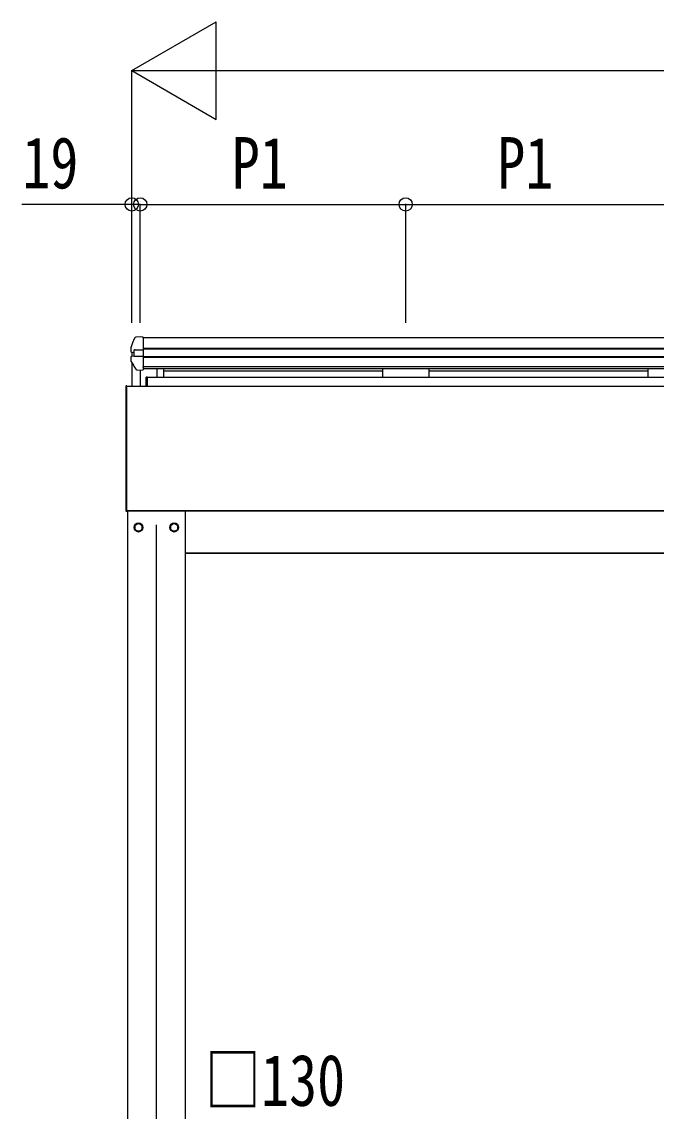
# Model space of a CAD drawing. Units: millimetres, scale not verified. Extents: x -16820 to 16820, y -11880 to 11880.
# Drawn here: x -5608 to -4186, y -4885 to -2443 of the extents above; entities that cross this region are included whole.
import ezdxf
from ezdxf.enums import TextEntityAlignment as Align

# ---------------------------------------------------------------- set-up
doc = ezdxf.new("R2010")
doc.units = ezdxf.units.MM
doc.header["$LTSCALE"] = 50
for name, color, linetype in [('0-3_YKK_12', 2, 'Continuous'), ('0-4_YKK_13', 4, 'Continuous'), ('0-5_YKK_A1', 4, 'Continuous'), ('0-6_YKK_D', 6, 'Continuous')]:
    doc.layers.add(name, color=color, linetype=linetype)
doc.styles.add('ＭＳ ゴシック', font='')
doc.styles.get('ＭＳ ゴシック').set_extended_font_data('MS Gothic')

msp = doc.modelspace()

# ---------------------------------------------------------------- linework, layer by layer
at = {"layer": '0-3_YKK_12'}
msp.add_line((-5306.35, -6300.17), (-5306.35, -3570.19), dxfattribs=at)
at = {"layer": '0-4_YKK_13'}
for p, q in [((-5342.3, -3149.07), (-5352.34, -3149.73)), ((-5335.8, -3149.49), (-5342.3, -3149.07)), ((-5335.8, -3151.22), (-5335.8, -3149.5)), ((-5363.88, -3174.32), (-5363.88, -3180.63)), ((-5335.8, -3151.22), (-5335.8, -3173.24)), ((-5335.8, -3173.24), (-5335.8, -3176.55)), ((-5363.81, -3195.53), (-5363.81, -3201.82)), ((-5361.61, -3183.37), (-5356.8, -3184.3)), ((-5356.04, -3192.11), (-5361.36, -3192.76)), ((-5356.8, -3178.55), (-5356.8, -3192.21)), ((-5356.23, -3178.52), (-5355.75, -3178.48)), ((-5355.75, -3192.11), (-5356.03, -3192.14)), ((-5354.04, -3178.31), (-5342.3, -3178.24)), ((-5354.04, -3192.17), (-5342.3, -3192.09)), ((-5342.3, -3178.24), (-5335.8, -3177.94)), ((-5335.8, -3193.04), (-5335.8, -3196.46)), ((-5335.8, -3196.46), (-5335.8, -3216)), ((-5349.64, -3223.08), (-5342.3, -3223.53)), ((-5342.3, -3223.53), (-5335.8, -3223.14)), ((-5335.8, -3217.68), (-5335.8, -3216)), ((-5335.8, -3217.68), (-5335.8, -3222.51)), ((-5335.8, -3222.54), (-5335.8, -3222.51)), ((-5335.8, -3222.54), (-5335.8, -3223.14)), ((-5328.9, -3258.72), (-5328.9, -3239.23)), ((-5326.9, -3239.23), (-5328.9, -3239.23)), ((-5326.9, -3258.72), (-5326.9, -3239.23)), ((-5374.35, -3259.22), (-5374.35, -3260.22)), ((-5374.35, -3260.22), (-5374.35, -3538.22)), ((-5373.85, -3260.22), (-5373.85, -3258.72)), ((-5373.85, -3538.22), (-5373.85, -3260.22)), ((-5372.35, -3538.22), (-5372.35, -3260.22)), ((-5326.9, -3258.72), (-5328.9, -3258.72)), ((-5374.35, -3538.22), (-5374.35, -3539.22)), ((-5373.85, -3539.72), (-5373.85, -3538.22)), ((-5373.85, -3539.72), (-5372.35, -3539.64)), ((-5372.35, -3539.64), (-5372.35, -3538.22)), ((-5337.76, -3575.97), (-5337.86, -3575.97)), ((-5337.76, -3576.47), (-5337.86, -3576.47)), ((-5257.76, -3575.97), (-5257.86, -3575.97)), ((-5257.76, -3576.47), (-5257.86, -3576.47))]:
    msp.add_line(p, q, dxfattribs=at)
for points in [[(-5352.32, -3149.73), (-5352.32, -3149.73), (-5352.32, -3149.73), (-5352.34, -3149.73), (-5352.34, -3149.73)], [(-5363.72, -3173.42), (-5363.72, -3173.43), (-5363.77, -3173.58)], [(-5355.08, -3151.7), (-5359.44, -3162.26), (-5363.72, -3173.42)], [(-5361.36, -3192.76), (-5361.4, -3192.76), (-5361.51, -3192.78)], [(-5342.3, -3192.09), (-5335.8, -3192.45), (-5335.8, -3193.04)], [(-5335.8, -3176.55), (-5335.8, -3177.94), (-5335.8, -3192.45)], [(-5363.43, -3203.23), (-5362.07, -3205.55), (-5360.68, -3207.87), (-5359.29, -3210.18), (-5357.89, -3212.49), (-5356.47, -3214.78), (-5355.04, -3217.07), (-5353.59, -3219.35), (-5352.14, -3221.62)], [(-5372.35, -3260.22), (-5372.35, -3258.8), (-5373.85, -3258.72)]]:
    msp.add_lwpolyline(points, dxfattribs=at)
for points in [[(-5346.35, -3566.41), (-5354.85, -3571.32), (-5354.85, -3581.13), (-5346.35, -3586.04), (-5337.85, -3581.13), (-5337.85, -3571.32)], [(-5266.35, -3566.41), (-5274.85, -3571.32), (-5274.85, -3581.13), (-5266.35, -3586.04), (-5257.85, -3581.13), (-5257.85, -3571.32)]]:
    msp.add_lwpolyline(points, close=True, dxfattribs=at)
for centre, radius in [((-5346.35, -3576.22), 10), ((-5346.35, -3576.22), 8.5), ((-5266.35, -3576.22), 10), ((-5266.35, -3576.22), 8.5)]:
    msp.add_circle(centre, radius, dxfattribs=at)
for centre, radius, start, end in [((-5352.14, -3152.91), 3.19, 93.17768, 157.35725), ((-5361.08, -3174.34), 2.79, 164.21081, 180.39507), ((-5361.09, -3180.63), 2.79, 180.07195, 259.10321), ((-5361.03, -3195.53), 2.78, 105.87437, 179.96991), ((-5361.2, -3194.55), 1.8, 99.3558, 109.24684), ((-5361.03, -3201.82), 2.78, 180.00302, 210.32151), ((-5349.45, -3219.89), 3.2, 212.82091, 266.53908), ((-5373.85, -3259.22), 0.5, 90, 180), ((-5373.85, -3539.22), 0.5, 180, 270), ((-5346.35, -3576.22), 8.6, 171.25399, 188.74601), ((-5346.35, -3576.22), 8.6, 111.25399, 128.74601), ((-5346.35, -3576.22), 8.6, 231.25399, 248.74601), ((-5346.35, -3576.22), 8.6, 51.25399, 68.74601), ((-5346.35, -3576.22), 8.6, 291.25399, 308.74601), ((-5346.35, -3576.22), 8.6, 1.66581, 8.74601), ((-5346.35, -3576.22), 8.6, 351.25399, 358.33419), ((-5266.35, -3576.22), 8.6, 171.25399, 188.74601), ((-5266.35, -3576.22), 8.6, 111.25399, 128.74601), ((-5266.35, -3576.22), 8.6, 231.25399, 248.74601), ((-5266.35, -3576.22), 8.6, 51.25399, 68.74601), ((-5266.35, -3576.22), 8.6, 291.25399, 308.74601), ((-5266.35, -3576.22), 8.6, 1.66581, 8.74601), ((-5266.35, -3576.22), 8.6, 351.25399, 358.33419)]:
    msp.add_arc(centre, radius, start, end, dxfattribs=at)
for centre, major_axis, ratio, start_param, end_param in [((-5353.8, -3179.13), (3, -0.58), 0.075919, 2.5266599, 3.1563913), ((-5353.8, -3179.13), (3, -0.05), 0.272494, 1.6538252, 2.2823302), ((-5353.8, -3191.82), (3, 0.05), 0.114962, 4.0035675, 4.6320724)]:
    msp.add_ellipse(centre, major_axis=major_axis, ratio=ratio, start_param=start_param, end_param=end_param, dxfattribs=at)
at = {"layer": '0-5_YKK_A1'}
for p, q in [((-3488.9, -3150.97), (-5335.8, -3150.97)), ((-3488.9, -3174.84), (-5335.8, -3174.84)), ((-5361.3, -3183.43), (-5361.3, -3192.75)), ((-3488.9, -3176.76), (-5335.8, -3176.76)), ((-3488.9, -3193.99), (-5335.8, -3193.99)), ((-3488.9, -3194.92), (-5335.8, -3194.92)), ((-5361.3, -3206.83), (-5361.3, -3259.22)), ((-5342.3, -3223.53), (-5342.3, -3259.22)), ((-3488.9, -3216.13), (-5335.8, -3216.13)), ((-3488.9, -3220.69), (-5335.8, -3220.69)), ((-5305.6, -3220.69), (-5305.6, -3239.23)), ((-5290.3, -3220.69), (-5290.3, -3239.23)), ((-4799.4, -3220.69), (-4799.4, -3239.23)), ((-4695.4, -3220.69), (-4695.4, -3239.23)), ((-4204.4, -3220.69), (-4204.4, -3239.23)), ((-5326.9, -3239.23), (-5326.9, -3259.22)), ((-5326.9, -3239.23), (2382.1, -3239.23)), ((-5290.3, -3224.75), (-4799.4, -3224.75)), ((-4695.3, -3224.75), (-4204.4, -3224.75)), ((-5372.35, -3259.22), (2427.65, -3259.22)), ((2427.65, -3539.22), (-5372.35, -3539.22)), ((-5372.35, -3539.22), (2427.65, -3539.22)), ((-5371.35, -3539.22), (-5371.35, -6133.64)), ((-5241.35, -3539.22), (-5241.35, -6133.64)), ((-5241.35, -3633.64), (2296.65, -3633.64)), ((2296.65, -3633.64), (-5241.35, -3633.64))]:
    msp.add_line(p, q, dxfattribs=at)
at = {"layer": '0-6_YKK_D'}
for p, q in [((-5361.4, -2551.97), (-5171.96, -2442.6)), ((-5171.96, -2661.35), (-5171.96, -2442.6)), ((-5361.4, -3117.44), (-5361.4, -2550.97)), ((-5361.4, -2551.97), (-5171.96, -2661.35)), ((-5361.4, -2551.97), (-4982.52, -2551.97)), ((-5142.65, -2551.97), (2197.85, -2551.97)), ((-5361.4, -3117.44), (-5361.4, -2850.97)), ((-5342.4, -3117.44), (-5342.4, -2850.97)), ((-5342.4, -3117.44), (-5342.4, -2850.97)), ((-5342.4, -2851.97), (-4747.4, -2851.97)), ((-4747.4, -3117.44), (-4747.4, -2850.97)), ((-4747.4, -3116.19), (-4747.4, -2850.97)), ((-4747.4, -2851.97), (-4152.4, -2851.97))]:
    msp.add_line(p, q, dxfattribs=at)
msp.add_lwpolyline([(-5342.4, -2851.97), (-5361.4, -2851.97), (-5607.94, -2851.97)], dxfattribs=at)
for centre in [(-5361.4, -2851.97), (-5342.4, -2851.97), (-5342.4, -2851.97), (-4747.4, -2851.97), (-4747.4, -2851.97)]:
    msp.add_circle(centre, 14.88, dxfattribs=at)

# ---------------------------------------------------------------- texts
at = {"layer": '0-6_YKK_D', "style": 'ＭＳ ゴシック', "width": 0.8}
for s, p in [('19', (-5606.82, -2850.85)), ('P1', (-5137.3, -2851.17)), ('P1', (-4542.3, -2851.17)), ('□130', (-5197.69, -4907.68))]:
    msp.add_text(s, height=115.5, dxfattribs=at).set_placement(p, align=Align.BOTTOM_LEFT)

doc.saveas('drawing.dxf')
